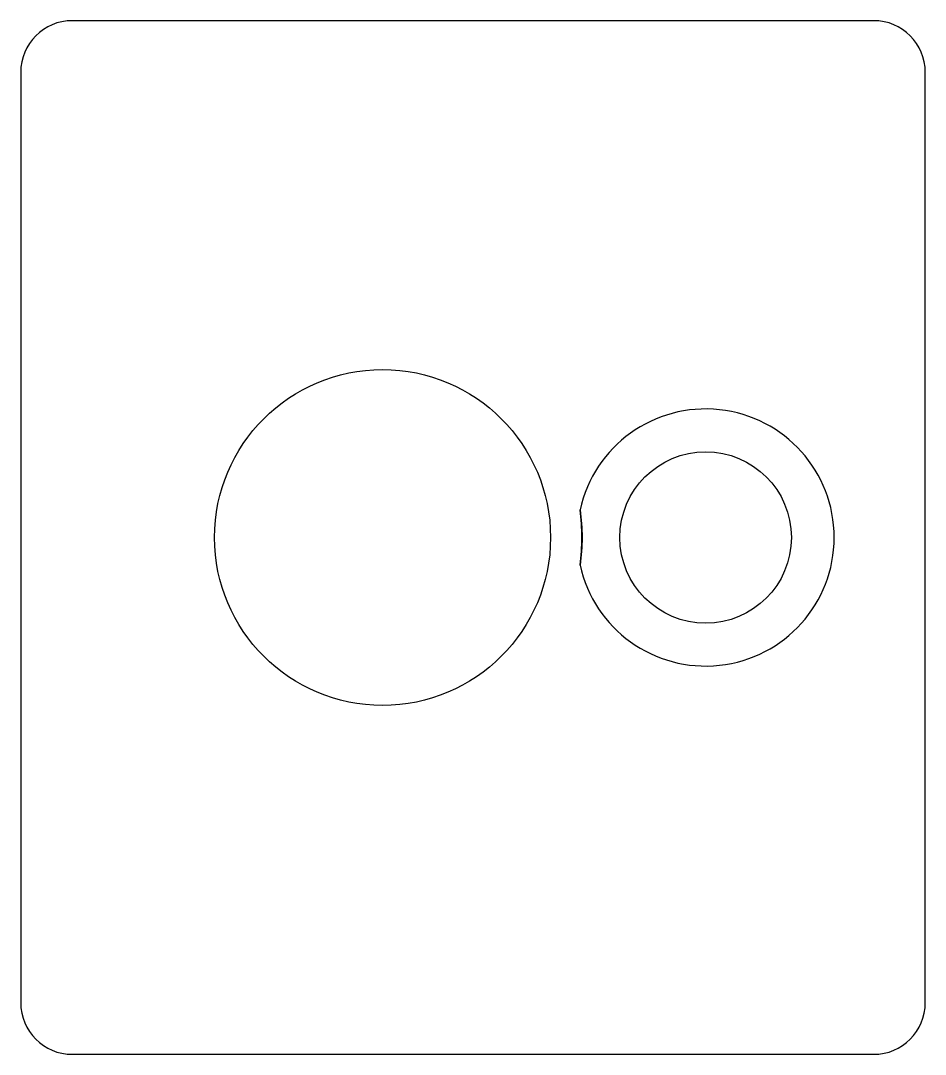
# Model space of a CAD drawing. Header units: millimetres. Extents: x -17.5 to 17.5, y -20 to 20.
import ezdxf

# ---------------------------------------------------------------- set-up
doc = ezdxf.new("R2010")
doc.units = ezdxf.units.MM

msp = doc.modelspace()

# ---------------------------------------------------------------- linework, layer by layer
at = {"color": 7, "linetype": 'Continuous', "lineweight": 25}
for p, q in [((15.5, 20), (-15.5, 20)), ((-17.5, 18), (-17.5, -18)), ((17.5, -18), (17.5, 18)), ((-15.5, -20), (15.5, -20))]:
    msp.add_line(p, q, dxfattribs=at)
for centre, radius in [((-3.5, 0), 6.5), ((9, 0), 3.317)]:
    msp.add_circle(centre, radius, dxfattribs=at)
for centre, radius, start, end in [((15.5, 18), 2, 0, 90), ((-15.5, 18), 2, 90, 180), ((9, 0), 4.975, 192.3595, 167.6405), ((-3.5, 0), 7.714, 352.0656, 7.9344), ((-15.5, -18), 2, 180, 270), ((15.5, -18), 2, 270, 0)]:
    msp.add_arc(centre, radius, start, end, dxfattribs=at)
msp.add_open_spline([(4.14, 1.065), (4.19, 0.71), (4.251, 0), (4.19, -0.71), (4.14, -1.065)], degree=3, dxfattribs=at)

doc.saveas('drawing.dxf')
